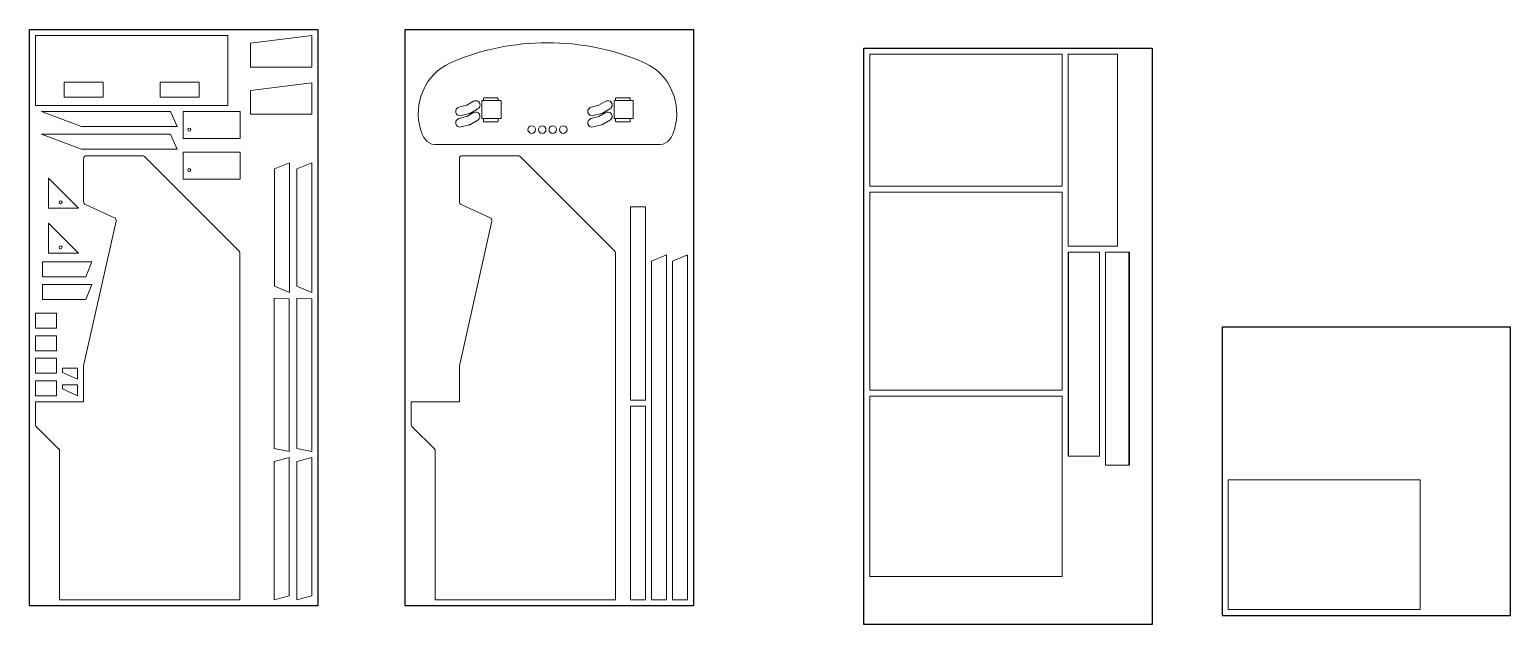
# Model space of a CAD drawing. Header units: inches. Extents: x -23 to 224, y -54 to 45.
import ezdxf

# ---------------------------------------------------------------- set-up
doc = ezdxf.new("R2010")
doc.units = ezdxf.units.IN
doc.header["$MEASUREMENT"] = 0

# ---------------------------------------------------------------- blocks, each defined once
blk = doc.blocks.new('*U50')
at = {"color": 7, "linetype": 'Continuous', "lineweight": 15}
for p, q in [((1.75, 1.25), (-1.75, 1.25)), ((-1.75, 1.25), (-1.75, -1.25)), ((1.75, -1.25), (1.75, 1.25)), ((-1.75, -1.25), (1.75, -1.25))]:
    blk.add_line(p, q, dxfattribs=at)
blk = doc.blocks.new('*U51')
at = {"color": 0, "linetype": 'ByBlock', "lineweight": -2, "transparency": 16777216}
for p in [(0, 11.25), (0, 7.5), (0, 3.75), (0, 0)]:
    blk.add_blockref('*U50', p, dxfattribs=at)
blk = doc.blocks.new('*U53')
at = {"color": 7, "linetype": 'Continuous', "lineweight": 15}
for p, q in [((-2.5, 2.5), (-2.5, -2.5)), ((2.5, -2.5), (-2.5, 2.5)), ((-2.5, -2.5), (2.5, -2.5))]:
    blk.add_line(p, q, dxfattribs=at)
blk.add_circle((-0.5, -1.5), 0.25, dxfattribs=at)
blk = doc.blocks.new('*U54')
at = {"color": 0, "linetype": 'ByBlock', "lineweight": -2, "transparency": 16777216}
for p in [(0, 7.5), (0, 0)]:
    blk.add_blockref('*U53', p, dxfattribs=at)
blk = doc.blocks.new('*U56')
at = {"color": 7, "linetype": 'Continuous', "lineweight": 15}
for p, q in [((-1.25, 0.92), (-1.25, 0.22)), ((1.25, 0.92), (-1.25, 0.92)), ((-1.25, 0.22), (1.25, -0.92)), ((1.25, 0.92), (1.25, -0.92))]:
    blk.add_line(p, q, dxfattribs=at)
blk = doc.blocks.new('*U57')
at = {"color": 0, "linetype": 'ByBlock', "lineweight": -2, "transparency": 16777216}
for p in [(0, 2.75), (0, 0)]:
    blk.add_blockref('*U56', p, dxfattribs=at)
blk = doc.blocks.new('*U62')
at = {"color": 7, "linetype": 'Continuous', "lineweight": 15}
for p, q in [((1.25, 12.65), (-1.25, 12.76)), ((-1.25, 12.76), (-1.25, -12.24)), ((1.25, -12.76), (1.25, 12.65)), ((-1.25, -12.24), (1.25, -12.76))]:
    blk.add_line(p, q, dxfattribs=at)
blk = doc.blocks.new('*U63')
at = {"color": 0, "linetype": 'ByBlock', "lineweight": -2, "transparency": 16777216}
for p in [(0, 0), (3.76, 0)]:
    blk.add_blockref('*U62', p, dxfattribs=at)
blk = doc.blocks.new('*U66')
at = {"color": 7, "linetype": 'Continuous', "lineweight": 15}
for p, q in [((1.25, 11.86), (-1.25, 11.19)), ((-1.25, 11.19), (-1.25, -11.86)), ((1.25, -11.19), (1.25, 11.86)), ((-1.25, -11.86), (1.25, -11.19))]:
    blk.add_line(p, q, dxfattribs=at)
blk = doc.blocks.new('*U67')
at = {"color": 0, "linetype": 'ByBlock', "lineweight": -2, "transparency": 16777216}
for p in [(0, 0), (3.76, 0)]:
    blk.add_blockref('*U66', p, dxfattribs=at)
blk = doc.blocks.new('*U68')
at = {"color": 7, "linetype": 'Continuous', "lineweight": 15}
for p, q in [((-4.12, 1.25), (-4.12, -1.25)), ((4.12, 1.25), (-4.12, 1.25)), ((3.08, -1.25), (4.12, 1.25)), ((-4.12, -1.25), (3.08, -1.25))]:
    blk.add_line(p, q, dxfattribs=at)
blk = doc.blocks.new('*U69')
at = {"color": 0, "linetype": 'ByBlock', "lineweight": -2, "transparency": 16777216}
for p in [(0, 3.75), (0, 0)]:
    blk.add_blockref('*U68', p, dxfattribs=at)
blk = doc.blocks.new('*U71')
at = {"color": 7, "linetype": 'Continuous', "lineweight": 15}
for p, q in [((10.15, 1.26), (-11.29, 1.23)), ((-11.29, 1.23), (-4.62, -1.26)), ((11.29, -1.24), (10.15, 1.26)), ((-4.62, -1.26), (11.29, -1.24))]:
    blk.add_line(p, q, dxfattribs=at)
blk = doc.blocks.new('*U72')
at = {"color": 0, "linetype": 'ByBlock', "lineweight": -2, "transparency": 16777216}
for p in [(0, 3.78), (0, 0)]:
    blk.add_blockref('*U71', p, dxfattribs=at)
blk = doc.blocks.new('*U74')
at = {"color": 7, "linetype": 'Continuous', "lineweight": 15}
for p, q in [((1.25, 10.8), (-1.25, 9.76)), ((1.25, -10.8), (1.25, 10.8)), ((-1.25, 9.76), (-1.25, -9.76)), ((-1.25, -9.76), (1.25, -10.8))]:
    blk.add_line(p, q, dxfattribs=at)
blk = doc.blocks.new('*U75')
at = {"color": 0, "linetype": 'ByBlock', "lineweight": -2, "transparency": 16777216}
for p in [(0, 0), (3.75, 0)]:
    blk.add_blockref('*U74', p, dxfattribs=at)
blk = doc.blocks.new('*U83')
at = {"color": 7, "linetype": 'Continuous', "lineweight": 15}
for p, q in [((5.12, 2.62), (-5.12, 1.34)), ((5.12, -2.62), (5.12, 2.62)), ((-5.12, 1.34), (-5.12, -2.62)), ((-5.12, -2.62), (5.12, -2.62))]:
    blk.add_line(p, q, dxfattribs=at)
blk = doc.blocks.new('*U84')
at = {"color": 0, "linetype": 'ByBlock', "lineweight": -2, "transparency": 16777216}
for p in [(0, 7.87), (0, 0)]:
    blk.add_blockref('*U83', p, dxfattribs=at)
blk = doc.blocks.new('*U85')
at = {"color": 7, "linetype": 'Continuous', "lineweight": 15}
for p, q in [((4.75, 2.25), (-4.75, 2.25)), ((-4.75, 2.25), (-4.75, -2.25)), ((4.75, -2.25), (4.75, 2.25)), ((-4.75, -2.25), (4.75, -2.25))]:
    blk.add_line(p, q, dxfattribs=at)
blk.add_circle((-3.75, -0.75), 0.25, dxfattribs=at)
blk = doc.blocks.new('*U86')
at = {"color": 0, "linetype": 'ByBlock', "lineweight": -2, "transparency": 16777216}
for p in [(0, 6.75), (0, 0)]:
    blk.add_blockref('*U85', p, dxfattribs=at)

msp = doc.modelspace()

# ---------------------------------------------------------------- linework, layer by layer
for p, q in [((-22.74, 45.4), (25.26, 45.4)), ((-22.74, -50.6), (-22.74, 45.4)), ((-22.74, -50.6), (-22.74, 45.4)), ((25.26, 45.4), (25.26, -50.6)), ((39.81, 45.4), (87.81, 45.4)), ((39.81, -50.6), (39.81, 45.4)), ((87.81, 45.4), (87.81, -50.6)), ((116.16, 42.33), (164.16, 42.33)), ((116.16, -53.67), (116.16, 42.33)), ((164.16, 42.33), (164.16, -53.67)), ((175.79, -4.17), (175.79, -52.17)), ((223.79, -4.17), (175.79, -4.17)), ((223.79, -52.17), (223.79, -4.17)), ((25.26, -50.6), (-22.74, -50.6)), ((87.81, -50.6), (39.81, -50.6)), ((164.16, -53.67), (116.16, -53.67)), ((175.79, -52.17), (223.79, -52.17))]:
    msp.add_line(p, q)
at = {"color": 7, "linetype": 'Continuous', "lineweight": 15}
for p, q in [((10.26, 44.4), (-21.74, 44.4)), ((-21.74, 44.4), (-21.74, 32.74)), ((10.26, 44.4), (10.26, 32.74)), ((149.16, 41.33), (117.16, 41.33)), ((117.16, 41.33), (117.16, 19.33)), ((149.16, 19.33), (149.16, 41.33)), ((150.16, 41.33), (158.39, 41.33)), ((150.16, 41.33), (150.16, 9.33)), ((158.39, 41.33), (158.39, 9.33)), ((-16.99, 36.64), (-10.49, 36.64)), ((-16.99, 34.14), (-16.99, 36.64)), ((-10.49, 36.64), (-10.49, 34.14)), ((-0.99, 36.64), (5.51, 36.64)), ((-0.99, 34.14), (-0.99, 36.64)), ((5.51, 36.64), (5.51, 34.14)), ((10.26, 32.74), (-21.74, 32.74)), ((-10.49, 34.14), (-16.99, 34.14)), ((5.51, 34.14), (-0.99, 34.14)), ((50.01, 32.8), (48.74, 32.47)), ((50.03, 32.81), (51.17, 33.46)), ((50.66, 31.5), (51.89, 32.21)), ((52.57, 30.67), (52.57, 33.47)), ((55.67, 33.57), (52.67, 33.57)), ((52.82, 33.57), (52.82, 33.93)), ((52.92, 34.03), (55.17, 34.03)), ((55.27, 33.57), (55.27, 33.93)), ((55.77, 30.67), (55.77, 33.47)), ((70.74, 32.47), (72.01, 32.8)), ((73.17, 33.46), (72.03, 32.81)), ((72.66, 31.5), (73.89, 32.21)), ((74.57, 30.67), (74.57, 33.47)), ((77.67, 33.57), (74.67, 33.57)), ((74.82, 33.57), (74.82, 33.93)), ((74.92, 34.03), (77.17, 34.03)), ((77.27, 33.57), (77.27, 33.93)), ((77.77, 30.67), (77.77, 33.47)), ((48.74, 30.58), (50.01, 30.91)), ((49.1, 31.07), (50.48, 31.43)), ((50.03, 30.92), (51.17, 31.57)), ((50.66, 29.61), (51.89, 30.32)), ((52.67, 30.57), (55.67, 30.57)), ((52.82, 30.13), (52.82, 30.57)), ((52.92, 30.03), (55.17, 30.03)), ((55.27, 30.13), (55.27, 30.57)), ((70.74, 30.58), (72.01, 30.91)), ((71.1, 31.07), (72.45, 31.42)), ((73.11, 31.53), (72.03, 30.92)), ((72.66, 29.61), (73.89, 30.32)), ((74.67, 30.57), (77.67, 30.57)), ((74.82, 30.13), (74.82, 30.57)), ((74.92, 30.03), (77.17, 30.03)), ((77.27, 30.13), (77.27, 30.57)), ((49.1, 29.18), (50.48, 29.54)), ((71.1, 29.18), (72.48, 29.54)), ((44.73, 26.24), (82.23, 26.24)), ((-13.74, 23.9), (-13.74, 16.72)), ((-3.94, 24.4), (-13.24, 24.4)), ((12.12, 8.54), (-3.59, 24.25)), ((48.81, 23.9), (48.81, 16.72)), ((58.6, 24.4), (49.31, 24.4)), ((74.66, 8.55), (58.96, 24.25)), ((117.16, 19.33), (149.16, 19.33)), ((117.16, 18.33), (117.16, -14.67)), ((117.16, 18.33), (149.16, 18.33)), ((149.16, -14.67), (149.16, 18.33)), ((-13.44, 16.26), (-8.61, 14.07)), ((49.1, 16.27), (53.94, 14.07)), ((77.31, 15.9), (77.31, -16.35)), ((79.81, 15.9), (77.31, 15.9)), ((79.81, -16.35), (79.81, 15.9)), ((-8.32, 13.5), (-13.74, -10.6)), ((54.22, 13.5), (48.81, -10.6)), ((12.26, -49.6), (12.26, 8.19)), ((74.81, -49.6), (74.81, 8.19)), ((83.31, 7.88), (80.81, 6.85)), ((83.31, 7.88), (83.31, -49.6)), ((86.81, 7.88), (84.31, 6.85)), ((86.81, -49.6), (86.81, 7.88)), ((150.16, 9.33), (158.39, 9.33)), ((155.4, 8.33), (150.16, 8.33)), ((150.16, 8.33), (150.16, -25.67)), ((150.25, 8.33), (150.25, -25.67)), ((155.4, 8.33), (155.4, -25.67)), ((156.4, -27.17), (156.4, 8.33)), ((160.36, 8.33), (156.4, 8.33)), ((160.27, -27.17), (160.27, 8.33)), ((160.36, -27.17), (160.36, 8.33)), ((80.81, 6.85), (80.81, -49.6)), ((84.31, 6.85), (84.31, -49.6)), ((-13.74, -10.6), (-13.74, -16.6)), ((48.81, -10.6), (48.81, -16.6)), ((117.16, -14.67), (149.16, -14.67)), ((-21.74, -16.6), (-21.74, -20.39)), ((-13.74, -16.6), (-21.74, -16.6)), ((40.81, -16.6), (40.81, -20.39)), ((48.81, -16.6), (40.81, -16.6)), ((79.81, -16.35), (77.31, -16.35)), ((117.16, -45.67), (117.16, -15.67)), ((117.16, -15.67), (149.16, -15.67)), ((117.16, -15.67), (149.16, -15.67)), ((149.16, -45.67), (149.16, -15.67)), ((77.31, -17.35), (77.31, -49.6)), ((79.81, -17.35), (77.31, -17.35)), ((79.81, -49.6), (79.81, -17.35)), ((-21.59, -20.75), (-17.88, -24.46)), ((40.96, -20.75), (44.66, -24.45)), ((-17.74, -24.81), (-17.74, -49.6)), ((44.81, -24.81), (44.81, -49.6)), ((155.4, -25.67), (150.16, -25.67)), ((160.36, -27.17), (156.4, -27.17)), ((176.79, -29.58), (208.79, -29.58)), ((176.79, -51.17), (176.79, -29.58)), ((208.79, -51.17), (208.79, -29.58)), ((117.16, -45.67), (149.16, -45.67)), ((-17.74, -49.6), (12.26, -49.6)), ((44.81, -49.6), (74.81, -49.6)), ((77.31, -49.6), (79.81, -49.6)), ((80.81, -49.6), (83.31, -49.6)), ((84.31, -49.6), (86.81, -49.6)), ((176.79, -51.17), (208.79, -51.17))]:
    msp.add_line(p, q, dxfattribs=at)
for centre in [(60.86, 28.74), (62.61, 28.74), (64.36, 28.74), (66.11, 28.74)]:
    msp.add_circle(centre, 0.625, dxfattribs=at)
for centre, radius, start, end in [((63.48, 2.62), 40.6, 66.3956, 113.6044), ((48.92, 31.77), 0.722, 104.4208, 284.4208), ((49.98, 32.9), 0.1, 284.4208, 299.9419), ((51.53, 32.84), 0.722, 299.9419, 119.9419), ((52.67, 33.47), 0.1, 90, 180), ((52.92, 33.93), 0.1, 90, 180), ((55.17, 33.93), 0.1, 360, 90), ((55.67, 33.47), 0.1, 360, 90), ((70.92, 31.77), 0.722, 104.4208, 284.44), ((71.98, 32.9), 0.1, 284.4208, 299.9419), ((73.53, 32.84), 0.722, 299.9419, 119.9419), ((74.67, 33.47), 0.1, 90, 180), ((74.92, 33.93), 0.1, 90, 180), ((77.17, 33.93), 0.1, 360, 90), ((77.67, 33.47), 0.1, 0, 90), ((48.92, 29.88), 0.722, 104.4208, 284.4208), ((49.98, 31.01), 0.1, 284.4208, 299.9418), ((50.3, 32.13), 0.722, 284.4208, 299.9419), ((50.3, 30.24), 0.722, 284.4208, 299.9419), ((51.53, 30.95), 0.722, 299.9419, 119.9418), ((52.67, 30.67), 0.1, 180, 270), ((52.92, 30.13), 0.1, 180, 270), ((55.17, 30.13), 0.1, 270, 0), ((55.67, 30.67), 0.1, 270, 0), ((70.92, 29.88), 0.722, 104.4208, 284.4208), ((71.98, 31.01), 0.1, 284.4208, 299.7954), ((72.3, 32.13), 0.722, 282.3613, 299.9419), ((72.3, 30.24), 0.722, 284.4208, 299.942), ((73.53, 30.95), 0.722, 299.942, 125.544), ((74.67, 30.67), 0.1, 180, 270), ((74.92, 30.13), 0.1, 180, 270), ((77.17, 30.13), 0.1, 270, 0), ((77.67, 30.67), 0.1, 270, 0), ((-13.24, 23.9), 0.5, 90, 180), ((-3.94, 23.9), 0.5, 45, 90), ((49.31, 23.9), 0.5, 90, 180), ((58.6, 23.9), 0.5, 45, 90), ((-13.24, 16.72), 0.5, 180, 245.556), ((49.31, 16.72), 0.5, 180, 245.556), ((-8.81, 13.61), 0.5, 347.3474, 65.556), ((53.73, 13.61), 0.5, 347.3474, 65.556), ((11.76, 8.19), 0.5, 0, 45), ((74.31, 8.19), 0.5, 0, 45), ((-21.24, -20.39), 0.5, 180, 225), ((41.31, -20.39), 0.5, 180, 225), ((-18.24, -24.81), 0.5, 360, 45), ((44.31, -24.81), 0.5, 360, 45)]:
    msp.add_arc(centre, radius, start, end, dxfattribs=at)
for points in [[(44.73, 26.24), (43.35, 26.37), (40.5, 31.65), (43.09, 37.94), (47.23, 39.83)], [(82.23, 26.24), (83.62, 26.37), (86.47, 31.65), (83.88, 37.94), (79.74, 39.83)]]:
    msp.add_open_spline(points, degree=3, knots=[0, 0, 0, 0, 0.219674, 1, 1, 1, 1], dxfattribs=at)

# ---------------------------------------------------------------- block references
for name, p in [('*U84', (19.14, 33.91)), ('*U72', (-9.45, 26.73)), ('*U86', (7.58, 22.74)), ('*U75', (19.26, 12.43)), ('*U54', (-17.09, 10.64)), ('*U69', (-16.47, 1.7)), ('*U63', (19.25, -12.12)), ('*U51', (-19.99, -14.35)), ('*U57', (-15.99, -14.68)), ('*U67', (19.25, -37.74))]:
    msp.add_blockref(name, p)

doc.saveas('drawing.dxf')
